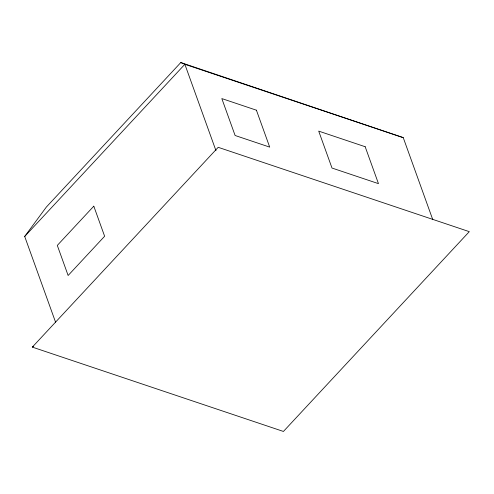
<?xml version="1.0" encoding="UTF-8"?>
<svg xmlns="http://www.w3.org/2000/svg" width="494" height="494" viewBox="0 0 494 494"><rect width="100%" height="100%" fill="white"/><g stroke="black" fill="none" stroke-linecap="round" stroke-linejoin="round"><path stroke-width="0.74" d="M55.544 322.125L24.7 236.459L46.331 207.085L180.798 62.547L403.246 137.641L432.781 219.682M24.7 236.459L184.867 64.294L403.246 137.641M32.326 347.109L218.2 147.317L469.3 231.655L283.426 431.453L32.326 347.109L33.672 346.368M180.798 62.547L184.867 64.294L215.971 150.689M93.798 206.177L57.304 245.407L68.129 275.491L104.629 236.256L93.798 206.177M256.411 110.193L221.818 98.572L235.107 135.492L269.699 147.113L256.411 110.193M365.171 146.724L318.704 131.12L331.999 168.04L378.466 183.644L365.171 146.724"/></g></svg>
